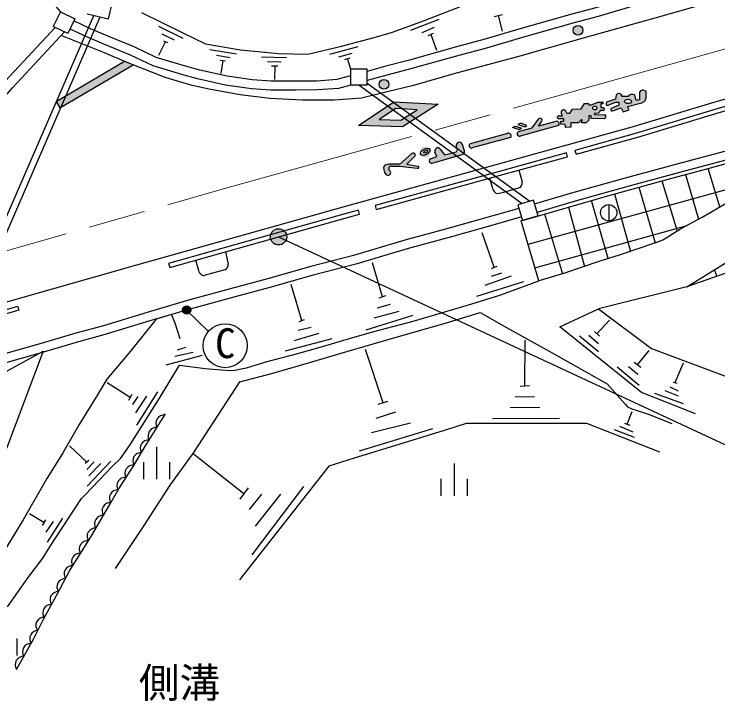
# Model space of a CAD drawing. Units: millimetres at full size, sheet at 1:1000; details may follow other scales. Extents: x 40000 to 680000, y 20000 to 380000.
# Drawn here: x 392163 to 435410, y 240474 to 282666 of the extents above; entities that cross this region are included whole.
import ezdxf
from ezdxf.enums import TextEntityAlignment as Align

# ---------------------------------------------------------------- set-up
doc = ezdxf.new("R2010")
doc.units = ezdxf.units.MM
doc.header["$LTSCALE"] = 1000
doc.linetypes.add('CHAIN', pattern=[18.5, 12, -1.5, 3.5, -1.5])
for name, color, linetype, lineweight in [('M-BGD', 7, 'Continuous', 25), ('M-BGD-EXST', 7, 'Continuous', 25), ('M-BMK', 2, 'CHAIN', 13), ('M-STR-HTXT', 7, 'Continuous', 13), ('M-STR-STRC', 7, 'Continuous', 25)]:
    doc.layers.add(name, color=color, linetype=linetype, lineweight=lineweight)
doc.styles.add('ＭＳ ゴシック', font='')
doc.styles.get('ＭＳ ゴシック').set_extended_font_data('MS Gothic')

msp = doc.modelspace()

# ---------------------------------------------------------------- hatches: boundary and pattern name
at = {"layer": 'M-BGD'}
for points in [[(427112, 281674, 1), (426512, 281674, 0.41421), (426812, 281374, 0.41421)], [(415189, 278344, 1), (414589, 278344, 0.41421), (414889, 278044, 0.41421)]]:
    msp.add_hatch(color=256, dxfattribs=at).paths.add_polyline_path(points)
at = {"layer": 'M-BGD-EXST'}
msp.add_hatch(color=256, dxfattribs=at).paths.add_polyline_path([(403016, 264486, 1), (402516, 264486, 0.41421), (402766, 264236, 0.41421)])
at = {"layer": 'M-STR-STRC'}
for points in [[(398945, 279765), (399102, 279697), (399486, 279545), (394982, 276908), (394757, 277292)], [(425623, 275815, 0.7338), (425455, 276075), (424390, 275783), (424586, 276081, 0.41646), (424549, 276253, 0.41646), (424378, 276215, 1), (424587, 276083, 1), (424378, 276215, 0.99998), (424587, 276083, 0.99998), (424378, 276215, 0.00001), (424378, 276215, 0.00003), (424378, 276215), (424006, 275678), (423154, 275444, 0.90241), (423259, 275171)], [(423304, 275961), (423120, 275882), (423547, 275742), (423677, 275828)], [(422967, 275783), (422783, 275703), (423210, 275564), (423340, 275649)], [(422671, 275084, 0.7338), (422503, 275345), (420202, 274713, 0.90241), (420307, 274440)], [(419706, 274657, 0.92403), (419329, 274564), (419365, 274429), (419803, 274111, 0.20213), (419837, 274262)], [(419357, 273941), (419074, 274146), (418617, 274023), (418352, 274369, 0.89129), (418025, 274174), (418143, 273912), (417758, 273775, 0.44406), (417684, 273597), (417690, 273584, 0.36601), (417843, 273515)], [(419803, 274111), (419321, 274212), (419074, 274146), (419357, 273941), (419696, 274036)], [(416757, 273908, 0.42652), (416778, 274087, 0.42652), (416598, 274101), (415861, 273440), (415179, 273445), (415093, 273434, 0.35653), (414860, 273218), (414872, 273091), (414926, 272930), (415033, 272789), (415153, 272776, 0.65919), (415265, 273031, -0.76535), (415346, 273329), (415873, 273329), (416933, 273196, 0.46798), (417036, 273234, 0.46798), (416980, 273329), (416294, 273440)], [(407912, 268982, 0.41421), (408412, 268482, 0.41421), (408912, 268982, 1)]]:
    msp.add_hatch(color=256, dxfattribs=at).paths.add_polyline_path(points)
h = msp.add_hatch(color=256, dxfattribs=at)
h.paths.add_polyline_path([(429469, 276909), (428934, 276714), (428892, 276703), (428855, 276736), (428826, 276781), (428834, 276829), (428856, 276863), (429185, 277000), (429269, 277022), (429301, 277035), (429320, 277064), (429320, 277176), (429312, 277243), (429287, 277265), (429205, 277265), (429116, 277251), (428662, 277075), (428584, 277079), (428551, 277093), (428533, 277174), (428559, 277257), (429121, 277439), (429138, 277565), (429150, 277692), (429238, 277759), (429293, 277797), (429415, 277771), (429472, 277723), (429510, 277661), (429513, 277604), (429887, 277606), (429956, 277678), (430075, 277718), (430202, 277723), (430288, 277699), (430316, 277616), (430360, 277428), (430396, 277387), (430511, 277374), (430591, 277400), (430601, 277489), (430594, 277877), (430649, 277944), (430761, 277992), (430844, 277986), (430947, 277954), (430995, 277887), (430998, 277717), (430998, 277521), (430944, 277361), (430854, 277278), (430726, 277207), (429851, 276980), (429956, 276775), (429594, 276653)])
edge = h.paths.add_edge_path(flags=16)
edge.add_ellipse((429882, 277301), major_axis=(-210, 2), ratio=0.649579, start_angle=0, end_angle=180)
edge.add_ellipse((429882, 277301), major_axis=(-210, 2), ratio=0.649579, start_angle=180, end_angle=0)
h = msp.add_hatch(color=256, dxfattribs=at)
h.paths.add_polyline_path([(418213, 277122), (415499, 277274), (413328, 275827), (416027, 275747)])
h.paths.add_polyline_path([(416938, 276793), (415917, 276151), (414593, 276190), (415610, 276867)], flags=16)
h = msp.add_hatch(color=256, dxfattribs=at)
h.paths.add_polyline_path([(427473, 276412), (427618, 276416), (427618, 276250), (428410, 276234), (428489, 276279), (428510, 276358), (428498, 276474), (428419, 276487), (427825, 276503), (427805, 276557), (428078, 276582), (428141, 276640), (428166, 276740), (428369, 276747, 0.97405), (428367, 276916), (428229, 276915), (428228, 277171), (428314, 277169, 0.41421), (428357, 277211, 0.41421), (428316, 277253), (428061, 277253), (427624, 277095), (427469, 277082), (427467, 277166), (427213, 277170), (427012, 276839), (426465, 276829), (426309, 276586), (426126, 276583), (426058, 276706, 0.94002), (425779, 276575), (425861, 276409), (425630, 276410, 0.418), (425542, 276322, 0.418), (425631, 276235), (425942, 276227), (425934, 276079), (425758, 276081), (425761, 275894), (426020, 275888), (426034, 275705), (426381, 275718), (426381, 275979), (426846, 275981), (427004, 276163), (427058, 276163), (427024, 275976), (427311, 275976), (427473, 276155)])
h.paths.add_polyline_path([(427967, 276898, 1), (427720, 276898, 0.41421), (427844, 276775, 0.41421)], flags=16)
h = msp.add_hatch(color=256, dxfattribs=at)
h.paths.add_polyline_path([(417754, 274202, 1), (417096, 274202, 0.41421), (417425, 273873, 0.41421)])
h.paths.add_polyline_path([(417585, 274213, 1), (417325, 274213, 0.41421), (417455, 274083, 0.41421)], flags=16)

# ---------------------------------------------------------------- linework, layer by layer
at = {"layer": 'M-BGD'}
for p, q in [((387667, 260945), (397054, 282587)), ((388153, 261061), (397449, 282493)), ((421654, 282516), (422169, 282649)), ((421912, 282583), (422162, 281612)), ((416536, 281688), (418288, 282360)), ((401041, 281927), (402533, 281188)), ((417233, 281542), (417996, 281858)), ((401241, 281444), (401999, 281092)), ((417606, 281355), (417939, 281485)), ((417773, 281420), (418121, 280446)), ((401465, 280976), (401033, 280125)), ((401346, 281029), (401584, 280924)), ((404184, 280500), (405829, 280230)), ((411558, 280213), (413304, 280665)), ((412114, 280045), (412929, 280258)), ((404597, 280138), (405444, 280004)), ((404818, 279830), (405152, 279784)), ((404985, 279807), (404874, 279015)), ((407369, 280044), (408899, 280003)), ((412483, 279883), (412812, 279980)), ((407735, 279750), (408564, 279730)), ((407987, 279483), (408379, 279477)), ((408183, 279480), (408157, 278638)), ((413360, 278290), (423373, 271029)), ((413860, 278421), (423859, 271170)), ((423175, 273077), (423375, 272354)), ((421603, 271864), (421404, 272587)), ((423740, 268526), (438684, 272647)), ((433420, 272815), (434225, 270071)), ((431961, 272425), (432897, 269339)), ((429055, 271621), (430039, 268090)), ((428674, 267643), (427644, 271218)), ((426223, 270808), (427202, 267159)), ((428700, 270960), (428700, 269960)), ((424761, 270387), (425861, 266705)), ((424168, 267085), (433516, 269687)), ((421664, 267114), (420932, 269225)), ((405161, 268066), (405321, 267311)), ((403543, 266831), (403340, 267553)), ((414798, 265302), (414180, 267395)), ((405108, 266960), (403913, 266624)), ((421490, 267044), (421839, 267183)), ((435350, 266563), (435200, 266968)), ((421101, 266018), (422726, 266586)), ((421490, 266576), (422128, 266765)), ((409844, 263842), (409191, 266053)), ((420593, 265331), (423493, 266247)), ((414592, 265232), (415004, 265372)), ((414495, 264619), (415301, 264846)), ((414285, 264006), (415827, 264426)), ((409682, 263785), (410006, 263899)), ((413803, 263270), (416677, 264172)), ((427978, 263022), (428738, 263865)), ((409612, 263251), (410426, 263435)), ((409366, 262611), (410917, 263067)), ((427830, 263168), (428126, 262876)), ((408849, 261981), (411714, 262743)), ((423547, 259827), (423566, 262640)), ((426908, 262898), (428079, 261934)), ((427475, 262936), (428066, 262429)), ((402211, 262031), (402731, 262195)), ((401509, 261116), (403749, 261715)), ((402034, 261653), (403158, 261906)), ((414834, 258786), (413764, 262066)), ((430473, 261129), (431175, 261992)), ((430271, 261282), (430675, 260976)), ((432785, 260032), (433289, 261242)), ((429222, 261000), (430578, 259862)), ((429916, 261024), (430481, 260556)), ((399292, 259118), (397883, 260018)), ((432659, 260064), (432910, 260000)), ((423255, 259812), (423839, 259841)), ((432143, 259540), (432974, 259209)), ((432450, 259766), (432974, 259532)), ((399400, 259303), (399184, 258933)), ((399776, 259167), (399443, 258687)), ((400306, 259204), (399628, 258175)), ((400966, 259469), (399677, 257404)), ((422958, 259168), (424136, 259148)), ((431506, 259387), (433265, 258749)), ((414534, 258694), (415135, 258878)), ((414411, 257847), (415627, 258232)), ((422651, 258525), (424463, 258505)), ((429833, 257468), (430140, 258255)), ((421561, 257832), (425671, 257852)), ((414118, 256954), (416521, 257554)), ((429357, 257343), (430180, 257012)), ((429672, 257529), (429995, 257408)), ((413379, 255830), (417891, 257200)), ((429034, 257150), (430253, 256674)), ((396639, 255145), (395569, 256144)), ((400939, 254093), (400939, 256085)), ((396753, 255241), (396525, 255050)), ((397086, 255167), (396623, 254680)), ((398115, 255204), (396660, 253675)), ((397499, 255050), (396753, 254310)), ((400139, 254093), (400139, 255138)), ((401739, 254093), (401739, 255138)), ((419214, 253064), (419214, 255057)), ((418414, 253064), (418414, 254109)), ((420014, 253064), (420014, 254109)), ((406551, 253559), (406028, 252866)), ((406783, 249448), (409971, 253636)), ((407368, 253174), (406613, 252235)), ((408523, 253174), (406967, 251219)), ((393992, 251426), (393107, 251977)), ((395148, 251700), (394192, 250227)), ((394100, 251595), (393884, 251256)), ((394562, 251497), (394118, 250837)), ((392345, 243263), (392345, 244308))]:
    msp.add_line(p, q, dxfattribs=at)
for points in [[(439591, 268043), (433494, 265915), (438704, 269131), (441608, 270906), (444314, 272505), (445598, 273008), (447824, 273741), (450107, 271810), (450730, 274919), (448581, 277196), (450190, 277634), (452747, 278324), (456961, 279458), (460515, 280462), (464250, 281508), (468019, 282540), (470482, 283263), (473174, 283981), (475686, 284697), (479177, 285651), (481721, 286339), (483969, 286997), (487524, 287972)], [(384513, 287435), (386726, 286473), (389778, 285195), (394277, 283654), (395006, 282809), (394562, 281913)], [(435591, 285209), (432924, 284455), (430325, 283763), (427901, 283041), (426435, 282659), (423319, 281786), (421035, 281108), (419348, 280652), (416455, 279845), (415011, 279458), (413860, 279147)], [(435735, 284678), (433070, 283924), (430474, 283234), (428048, 282512), (426579, 282128), (423471, 281257), (421185, 280579), (419493, 280122), (416600, 279315), (415154, 278926), (413860, 278577)], [(396655, 282683), (397968, 282369), (398281, 283682), (396968, 283996), (396759, 283120)], [(399992, 282768), (402497, 281526), (403933, 280832), (406077, 280465), (408417, 280250), (410208, 280209), (412286, 280694), (414292, 281230), (415407, 281557), (417320, 282256), (419599, 283134)], [(395006, 282809), (395902, 282364), (395458, 281469), (394562, 281913)], [(412860, 278877), (412758, 278849), (411998, 278644), (410759, 278553), (409449, 278545), (407967, 278545), (406800, 278630), (405250, 278850), (403576, 279223), (402686, 279466), (400898, 280006), (399545, 280645), (397888, 281326), (396855, 281767), (395843, 282245)], [(363156, 266804), (365809, 267194), (368545, 267707), (371041, 268148), (374714, 268949), (376760, 269418), (379381, 270050), (380987, 270350), (381786, 270473), (382149, 270565), (383607, 271535), (385522, 272802), (387280, 274120), (387963, 274682), (389706, 276364), (391624, 278541), (394692, 281848)], [(363244, 266211), (365908, 266602), (368652, 267117), (371157, 267559), (374845, 268363), (376897, 268834), (379507, 269463), (381088, 269759), (381906, 269884), (382395, 270008), (383939, 271035), (385868, 272312), (387651, 273648), (388362, 274233), (390140, 275949), (392069, 278139), (395253, 281570)], [(412860, 278307), (412090, 278099), (410781, 278003), (409451, 277995), (407947, 277995), (406742, 278082), (405151, 278308), (403443, 278689), (402534, 278937), (400700, 279492), (399323, 280141), (397676, 280818), (396629, 281265), (395608, 281748)], [(413860, 278290), (413860, 279290), (412860, 279290), (412647, 279932)], [(413860, 278290), (412860, 278290), (412860, 279290)], [(431558, 268610), (432016, 268804), (432326, 268990), (432676, 269207), (433118, 269471), (434442, 270189), (437971, 272241), (440409, 273630), (443859, 275720)], [(435524, 270818), (434814, 273178), (438131, 274111), (440852, 274865), (443859, 275720)], [(433494, 265915), (428071, 264553), (431336, 262114), (435807, 260440), (439034, 260849), (440773, 261097), (444827, 262129), (448352, 263075), (451562, 264591), (453455, 265514), (453832, 265670), (454064, 265905), (454193, 266262), (454403, 266959), (454483, 267340), (454471, 267746), (454323, 268483), (453524, 271543), (453032, 273550), (452565, 275363)], [(424141, 271008), (426492, 271705), (429736, 272611), (433210, 273555), (435835, 274247)], [(435982, 273717), (433352, 273023), (429882, 272081), (426644, 271177), (424295, 270480)], [(424355, 270273), (423395, 269994), (428786, 271546), (432578, 272596), (434814, 273178)], [(430540, 272032), (431558, 268610), (430735, 268331), (429344, 267849), (428156, 267484), (425915, 266721), (424409, 266271)], [(421972, 271655), (422251, 271731), (423166, 271985)], [(424355, 270273), (424075, 271233), (423115, 270954), (423395, 269994)], [(423181, 270729), (421581, 270264), (418896, 269515), (416166, 268773), (413023, 267840), (410390, 267157), (407734, 266408), (405529, 265803), (402746, 265054), (400348, 264342), (397662, 263525), (395965, 263067), (393679, 262396), (390549, 261508), (388427, 260894)], [(423334, 270201), (421732, 269735), (419042, 268984), (416317, 268244), (413171, 267310), (410534, 266626), (407881, 265878), (405674, 265273), (402896, 264525), (400506, 263816), (397814, 262996), (396115, 262538), (393831, 261867), (390700, 260979), (388555, 260358)], [(391750, 246256), (393023, 248049), (393923, 249246), (394364, 249941), (396309, 252906), (396533, 253144), (398237, 254922), (398705, 255360), (398899, 255651), (399312, 256253), (401135, 259139), (402333, 261095), (403911, 260904), (404909, 260808), (405424, 260767), (405728, 260794), (406111, 260867), (406435, 260936), (406982, 261104), (407721, 261319), (409514, 261790), (411114, 262249), (412773, 262746), (414276, 263176), (416674, 263802), (418625, 264377), (420284, 264865), (422011, 265402), (424409, 266271), (423311, 269974), (423393, 269999)], [(403170, 255674), (404747, 258086), (406040, 260077), (408059, 260607), (409896, 261131), (412610, 261939), (414861, 262598), (416783, 263150), (418592, 263657), (420804, 264329), (422421, 263421), (425234, 261851), (428610, 259952), (429718, 258695), (429857, 258549), (430114, 258427), (430500, 258301), (431185, 258070), (432576, 257506)], [(434022, 258117), (430719, 259410), (425704, 263456), (428071, 264553)], [(402366, 262720), (402067, 263683), (401840, 264211), (400896, 263931), (399211, 261831), (397869, 260242), (397282, 259287), (396159, 257461), (395135, 255669), (394185, 254135), (392713, 251602), (390555, 248073), (387076, 242333)], [(391213, 260468), (393944, 261963), (391692, 255981)], [(392314, 242414), (393381, 244300), (393964, 245501), (394771, 246958), (395571, 248464), (396343, 249699), (396926, 250625), (397975, 252429), (398601, 253510), (399486, 254876), (400240, 256136), (401467, 258100)], [(431837, 255756), (427352, 257518), (419934, 257510), (418846, 257163), (415545, 256139), (413050, 255383), (411493, 254891), (406016, 247909)], [(398397, 248600), (400156, 251244), (401760, 253718), (403170, 255674), (406290, 253213)]]:
    msp.add_lwpolyline(points, dxfattribs=at)
for points in [[(443732, 278903), (443667, 279144), (442234, 278761), (435422, 276864), (430416, 275341), (426608, 274287), (426700, 274053), (430486, 275101), (435491, 276624), (442300, 278520)], [(426175, 273907), (426108, 274148), (421905, 272985), (414343, 270902), (414409, 270661), (421971, 272744)], [(413385, 270379), (413319, 270620), (412719, 270455), (401656, 267339), (401724, 267098), (412786, 270214)], [(381728, 261747), (383591, 262310), (385570, 262811), (388549, 263634), (391983, 264604), (392382, 264716), (392450, 264476), (392051, 264363), (388616, 263393), (385634, 262569), (383658, 262069), (381788, 261504), (380153, 261182), (380105, 261427)]]:
    msp.add_lwpolyline(points, close=True, dxfattribs=at)
for centre, radius in [((426812, 281674), 300), ((414889, 278344), 300), ((428700, 270460), 500)]:
    msp.add_circle(centre, radius, dxfattribs=at)
for centre, radius, start, end in [((423086, 272274), 300, 285.475, 15.475), ((421892, 271944), 300, 195.3986, 285.3986), ((405027, 267249), 300, 285.7305, 11.9425), ((403832, 266913), 300, 195.7305, 285.7305), ((401378, 257533), 505, 84.4037, 211.6169), ((400898, 256765), 505, 84.4037, 211.6169), ((400418, 255997), 505, 84.4037, 211.6169), ((399963, 255228), 505, 86.0366, 213.2497), ((399480, 254456), 505, 83.6898, 210.903), ((398986, 253691), 505, 83.4776, 210.6907), ((398525, 252928), 505, 87.0117, 214.2249), ((398070, 252146), 505, 86.3004, 213.5135), ((397615, 251363), 505, 86.223, 213.4362), ((397151, 250581), 505, 85.223, 212.4362), ((396677, 249807), 505, 84.5941, 211.8073), ((396196, 249040), 505, 84.3813, 211.5944), ((395738, 248271), 505, 86.8813, 214.0944), ((395304, 247482), 505, 88.2643, 215.4775), ((394876, 246684), 505, 88.1356, 215.3488), ((394438, 245892), 505, 87.447, 214.6601), ((393990, 245116), 490, 86.3044, 221.0758), ((393625, 244288), 505, 90.481, 214.9185), ((393183, 243494), 505, 86.8921, 214.1053), ((392738, 242706), 505, 86.8921, 214.1053)]:
    msp.add_arc(centre, radius, start, end, dxfattribs=at)
at = {"layer": 'M-BGD-EXST'}
msp.add_line((402766, 264486), (404106, 263170), dxfattribs=at)
for centre, radius in [((402766, 264486), 250), ((405134, 262295), 1350)]:
    msp.add_circle(centre, radius, dxfattribs=at)
at = {"layer": 'M-BMK'}
msp.add_lwpolyline([(363933, 261623), (372057, 263070), (383816, 265879), (405028, 271924), (424553, 277358), (441584, 282132), (455801, 286151), (473910, 291235), (499040, 298307), (524837, 305485)], dxfattribs=at)
at = {"layer": 'M-STR-STRC'}
for p, q in [((394757, 277292), (398945, 279765)), ((394982, 276908), (399486, 279545)), ((394757, 277292), (394982, 276908)), ((425623, 275815), (423259, 275171)), ((420202, 274713), (422503, 275345)), ((422671, 275084), (420307, 274440)), ((419837, 274262), (419706, 274657)), ((419329, 274564), (419390, 274336)), ((417843, 273515), (419696, 274036)), ((417684, 273597), (417690, 273584)), ((408412, 268982), (437793, 255300))]:
    msp.add_line(p, q, dxfattribs=at)
for points in [[(436163, 283740), (431533, 282413), (427130, 281186), (423095, 280045), (419185, 279001), (416704, 278286), (415013, 277873), (413512, 277506), (411830, 277381), (409864, 277381), (407881, 277480), (406052, 277696), (404155, 278044), (403106, 278273), (401446, 278765), (399102, 279697), (397719, 280294), (395053, 281355)], [(361552, 258303), (366034, 258987), (370868, 259936), (374518, 260677), (378722, 261614), (381619, 262184), (383470, 262744), (385455, 263246), (388428, 264067), (391861, 265037), (399705, 267257), (412599, 270888), (421785, 273418), (430290, 275773), (435296, 277296), (442115, 279195)], [(426058, 276706), (426126, 276583), (426309, 276586), (426465, 276829), (427012, 276839), (427213, 277170), (427467, 277166), (427469, 277082), (427624, 277095), (428061, 277253), (428314, 277253)], [(428367, 276916), (428229, 276915), (428228, 277171), (428314, 277169)], [(425630, 276410), (425861, 276409), (425779, 276575)], [(428369, 276747), (428166, 276740), (428141, 276640), (428078, 276582), (427805, 276557), (427825, 276503), (428419, 276487), (428498, 276474), (428510, 276358), (428489, 276279), (428410, 276234), (427618, 276250), (427618, 276416), (427473, 276412), (427473, 276155), (427311, 275976), (427024, 275976), (427058, 276163), (427004, 276163), (426846, 275981), (426381, 275979), (426381, 275718), (426034, 275705), (426020, 275888), (425761, 275894), (425758, 276081), (425934, 276079), (425942, 276227), (425631, 276235)], [(423154, 275444), (424006, 275678), (424378, 276215)], [(425455, 276075), (424390, 275783), (424586, 276081)], [(418352, 274369), (418617, 274023), (419321, 274212)], [(416598, 274101), (415861, 273440), (415179, 273445), (415093, 273434)], [(416757, 273908), (416294, 273440), (416980, 273329)], [(417758, 273775), (418143, 273912), (418025, 274174)], [(415346, 273329), (415873, 273329), (416933, 273196)], [(414860, 273218), (414872, 273091), (414926, 272930), (415033, 272789), (415153, 272776)]]:
    msp.add_lwpolyline(points, dxfattribs=at)
for points in [[(429185, 277000), (428856, 276863), (428834, 276829), (428826, 276781), (428855, 276736), (428892, 276703), (428934, 276714), (429469, 276909), (429594, 276653), (429956, 276775), (429851, 276980), (430726, 277207), (430854, 277278), (430944, 277361), (430998, 277521), (430998, 277717), (430995, 277887), (430947, 277954), (430844, 277986), (430761, 277992), (430649, 277944), (430594, 277877), (430601, 277489), (430591, 277400), (430511, 277374), (430396, 277387), (430360, 277428), (430316, 277616), (430288, 277699), (430202, 277723), (430075, 277718), (429956, 277678), (429887, 277606), (429513, 277604), (429510, 277661), (429472, 277723), (429415, 277771), (429293, 277797), (429238, 277759), (429150, 277692), (429138, 277565), (429121, 277439), (428559, 277257), (428533, 277174), (428551, 277093), (428584, 277079), (428662, 277075), (429116, 277251), (429205, 277265), (429287, 277265), (429312, 277243), (429320, 277176), (429320, 277064), (429301, 277035), (429269, 277022)], [(416027, 275747), (413328, 275827), (415499, 277274), (418213, 277122)], [(415610, 276867), (414593, 276190), (415917, 276151), (416938, 276793)], [(423304, 275961), (423120, 275882), (423547, 275742), (423677, 275828)], [(423210, 275564), (422783, 275703), (422967, 275783), (423340, 275649)]]:
    msp.add_lwpolyline(points, close=True, dxfattribs=at)
for centre, radius in [((427844, 276898), 123), ((408412, 268982), 500)]:
    msp.add_circle(centre, radius, dxfattribs=at)
for centre, radius, start, end in [((428315, 277211), 42, 268.8192, 91.1808), ((425923, 276632), 155, 28.7117, 201.6283), ((428366, 276832), 84.5, 272.1066, 89.0943), ((425629, 276323), 87.5, 89.6816, 271.1615), ((424482, 276149), 124, 326.7753, 147.6568), ((425498, 275919), 163, 320.264, 105.3489), ((422546, 275188), 163, 320.264, 105.3489), ((423221, 275313), 147, 116.9775, 285.2316), ((419521, 274596), 194, 18.4396, 189.3952), ((420269, 274582), 147, 116.9775, 285.2316), ((418200, 274253), 192, 37.374, 204.2155), ((419292, 274309), 102, 286.8199, 14.9856), ((419642, 274227), 198, 285.7265, 9.9549), ((416682, 274008), 125, 307.0377, 131.8321), ((417801, 273653), 130, 109.5386, 205.3142), ((415109, 273183), 251, 93.6658, 172.1565), ((415346, 273169), 160, 90, 239.715), ((416968, 273258), 71.7, 240.1449, 80.7725), ((417808, 273640), 130, 205.3142, 285.7265), ((415154, 272927), 152, 258.3346, 60.1776)]:
    msp.add_arc(centre, radius, start, end, dxfattribs=at)
for centre, major_axis, ratio in [((429882, 277301), (-210, 2), 0.649579), ((417425, 274202), (-292, -153), 0.526467), ((417455, 274213), (-107, -73), 0.549771)]:
    msp.add_ellipse(centre, major_axis=major_axis, ratio=ratio, dxfattribs=at)

# ---------------------------------------------------------------- texts
at = {"layer": 'M-BGD-EXST', "style": 'ＭＳ ゴシック'}
msp.add_text('C', height=1833, rotation=358.508, dxfattribs=at).set_placement((404478, 261002), align=Align.BOTTOM_LEFT)
at = {"layer": 'M-STR-HTXT', "style": 'ＭＳ ゴシック'}
msp.add_text('側溝', height=1833, dxfattribs=at).set_placement((399830, 240127), align=Align.BOTTOM_LEFT)

doc.saveas('drawing.dxf')
